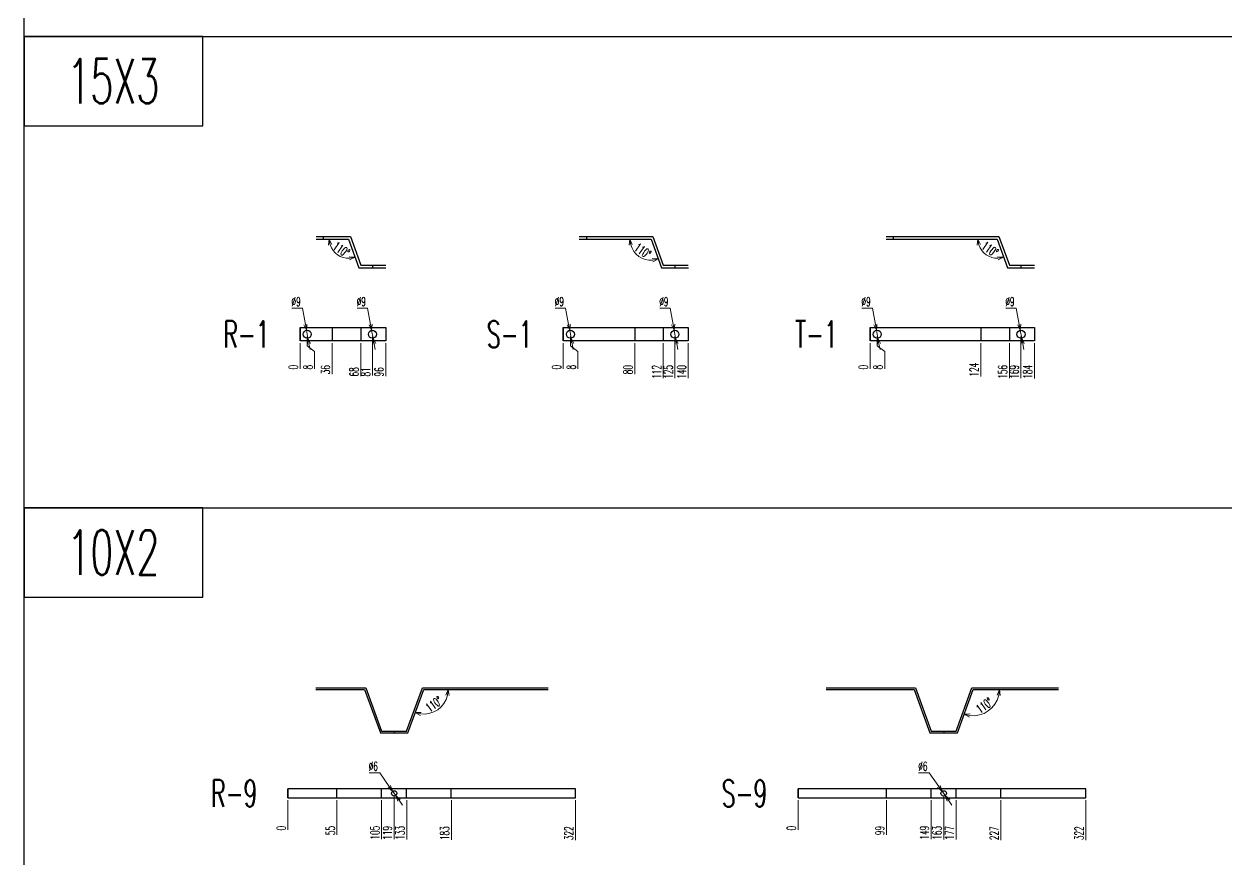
# Model space of a CAD drawing. Header units: millimetres. Extents: x 28713 to 59118, y -54378 to -19615.
# Drawn here: x 37464 to 38809, y -32775 to -31840 of the extents above; entities that cross this region are included whole.
import ezdxf
from ezdxf.enums import TextEntityAlignment as Align

# ---------------------------------------------------------------- set-up
doc = ezdxf.new("R2010")
doc.units = ezdxf.units.MM
doc.header["$LTSCALE"] = 3
doc.layers.add('@.VISIBLE', color=7, linetype='Continuous')
doc.styles.add('Ann_w01', font='romans.shx', dxfattribs={"width": 0.6, "bigfont": 'chineset.shx'})
doc.dimstyles.new('Dim 01_SC05', dxfattribs={"dimscale": 5, "dimtxt": 2, "dimasz": 1.3, "dimexe": 0.5, "dimexo": 0.5, "dimgap": 0.5, "dimtad": 1, "dimtoh": 1, "dimdec": 1, "dimzin": 12, "dimdsep": 46, "dimtxsty": 'Ann_w01', "dimblk": 'OPEN30', "dimcen": 1.5, "dimclrd": 6, "dimclre": 6, "dimclrt": 3, "dimadec": 1, "dimazin": 3, "dimtm": 1e-09, "dimtfac": 1, "dimtdec": 1, "dimtmove": 0, "dimatfit": 3, "dimldrblk": 'OPEN30', "dimfxl": 1, "dimtolj": 1, "dimlwd": 20, "dimlwe": 20, "dimarcsym": 0})

# ---------------------------------------------------------------- blocks, each defined once
blk = doc.blocks.new('*D844')
at = {"color": 6, "lineweight": 20, "transparency": 16777216}
blk.add_line((37772.5, -32197.3), (37772.5, -32226.2), dxfattribs=at)
at = {"layer": 'Defpoints', "color": 0, "transparency": 16777216}
for p in [(37772.5, -32187.3), (37772.5, -32194.8), (37772.5, -32219.7)]:
    blk.add_point(p, dxfattribs=at)
at = {"color": 3, "transparency": 16777216, "insert": (37765, -32224.2), "char_height": 10, "attachment_point": 5, "rotation": 90, "style": 'Ann_w01'}
blk.add_mtext('\\A1;0', dxfattribs=at)
blk = doc.blocks.new('_Open30')
at = {"color": 0, "linetype": 'ByBlock', "lineweight": -2}
for p, q in [((-1, 0.27), (0, 0)), ((0, 0), (-1, -0.27)), ((0, 0), (-1, 0))]:
    blk.add_line(p, q, dxfattribs=at)
blk = doc.blocks.new('*D845')
at = {"color": 6, "lineweight": 20, "transparency": 16777216}
for p, q in [((37780.5, -32189.8), (37780.5, -32200.3)), ((37780.5, -32200.3), (37788.9, -32206.7)), ((37788.9, -32206.7), (37788.9, -32226.2))]:
    blk.add_line(p, q, dxfattribs=at)
at = {"layer": 'Defpoints', "color": 0, "transparency": 16777216}
for p in [(37772.5, -32187.3), (37780.5, -32187.3), (37788.9, -32219.7)]:
    blk.add_point(p, dxfattribs=at)
at = {"color": 3, "transparency": 16777216, "insert": (37781.4, -32224.2), "char_height": 10, "attachment_point": 5, "rotation": 90, "style": 'Ann_w01'}
blk.add_mtext('\\A1;8', dxfattribs=at)
blk = doc.blocks.new('*D846')
at = {"color": 6, "lineweight": 20, "transparency": 16777216}
blk.add_line((37808.5, -32197.3), (37808.5, -32231.9), dxfattribs=at)
at = {"layer": 'Defpoints', "color": 0, "transparency": 16777216}
for p in [(37772.5, -32187.3), (37808.5, -32194.8), (37808.5, -32219.7)]:
    blk.add_point(p, dxfattribs=at)
at = {"color": 3, "transparency": 16777216, "insert": (37801, -32227), "char_height": 10, "attachment_point": 5, "rotation": 90, "style": 'Ann_w01'}
blk.add_mtext('\\A1;36', dxfattribs=at)
blk = doc.blocks.new('*D847')
at = {"color": 6, "lineweight": 20, "transparency": 16777216}
blk.add_line((37840.5, -32197.3), (37840.5, -32234.2), dxfattribs=at)
at = {"layer": 'Defpoints', "color": 0, "transparency": 16777216}
for p in [(37772.5, -32187.3), (37840.5, -32194.8), (37840.5, -32222.2)]:
    blk.add_point(p, dxfattribs=at)
at = {"color": 3, "transparency": 16777216, "insert": (37833, -32229.5), "char_height": 10, "attachment_point": 5, "rotation": 90, "style": 'Ann_w01'}
blk.add_mtext('\\A1;68', dxfattribs=at)
blk = doc.blocks.new('*D848')
at = {"color": 6, "lineweight": 20, "transparency": 16777216}
blk.add_line((37853.5, -32189.8), (37853.5, -32233.5), dxfattribs=at)
at = {"layer": 'Defpoints', "color": 0, "transparency": 16777216}
for p in [(37772.5, -32187.3), (37853.5, -32187.3), (37853.5, -32223)]:
    blk.add_point(p, dxfattribs=at)
at = {"color": 3, "transparency": 16777216, "insert": (37846, -32229.5), "char_height": 10, "attachment_point": 5, "rotation": 90, "style": 'Ann_w01'}
blk.add_mtext('\\A1;81', dxfattribs=at)
blk = doc.blocks.new('*D849')
at = {"color": 6, "lineweight": 20, "transparency": 16777216}
blk.add_line((37868.5, -32197.3), (37868.5, -32234.3), dxfattribs=at)
at = {"layer": 'Defpoints', "color": 0, "transparency": 16777216}
for p in [(37772.5, -32187.3), (37868.5, -32194.8), (37868.5, -32222.1)]:
    blk.add_point(p, dxfattribs=at)
at = {"color": 3, "transparency": 16777216, "insert": (37861, -32229.5), "char_height": 10, "attachment_point": 5, "rotation": 90, "style": 'Ann_w01'}
blk.add_mtext('\\A1;96', dxfattribs=at)
blk = doc.blocks.new('*D850')
at = {"color": 6, "lineweight": 20, "transparency": 16777216}
for p, q in [((37836.5, -32158.3), (37848.2, -32158.3)), ((37848.2, -32158.3), (37851.5, -32176.5)), ((37854.4, -32191.8), (37852.7, -32182.9)), ((37855.5, -32198.2), (37856.7, -32204.5))]:
    blk.add_line(p, q, dxfattribs=at)
at = {"layer": 'Defpoints', "color": 0, "transparency": 16777216}
for p in [(37852.7, -32182.9), (37854.4, -32191.8)]:
    blk.add_point(p, dxfattribs=at)
at = {"color": 6, "lineweight": 20, "transparency": 16777216, "xscale": 6.5, "yscale": 6.5, "zscale": 6.5}
for p, rotation in [((37852.7, -32182.9), 280.4645155493949), ((37854.4, -32191.8), 100.4645155493949)]:
    blk.add_blockref('_Open30', p, dxfattribs=dict(at, rotation=rotation))
at = {"color": 3, "transparency": 16777216, "insert": (37841.1, -32150.8), "char_height": 10, "attachment_point": 5, "style": 'Ann_w01'}
blk.add_mtext('\\A1;∅9', dxfattribs=at)
blk = doc.blocks.new('*D851')
at = {"color": 6, "lineweight": 20, "transparency": 16777216}
for p, q in [((37763.5, -32158.3), (37775.2, -32158.3)), ((37775.2, -32158.3), (37778.5, -32176.5)), ((37781.4, -32191.8), (37779.7, -32182.9)), ((37782.5, -32198.2), (37783.7, -32204.5))]:
    blk.add_line(p, q, dxfattribs=at)
at = {"layer": 'Defpoints', "color": 0, "transparency": 16777216}
for p in [(37779.7, -32182.9), (37781.4, -32191.8)]:
    blk.add_point(p, dxfattribs=at)
at = {"color": 6, "lineweight": 20, "transparency": 16777216, "xscale": 6.5, "yscale": 6.5, "zscale": 6.5}
for p, rotation in [((37779.7, -32182.9), 280.4645155494622), ((37781.4, -32191.8), 100.4645155494622)]:
    blk.add_blockref('_Open30', p, dxfattribs=dict(at, rotation=rotation))
at = {"color": 3, "transparency": 16777216, "insert": (37768.1, -32150.8), "char_height": 10, "attachment_point": 5, "style": 'Ann_w01'}
blk.add_mtext('\\A1;∅9', dxfattribs=at)
blk = doc.blocks.new('*D867')
at = {"layer": '@.VISIBLE', "color": 6, "lineweight": 20, "transparency": 16777216}
blk.add_line((38067.2, -32197.3), (38067.2, -32226.2), dxfattribs=at)
at = {"layer": 'Defpoints', "color": 0, "transparency": 16777216}
for p in [(38067.2, -32187.3), (38067.2, -32194.8), (38067.2, -32219.7)]:
    blk.add_point(p, dxfattribs=at)
at = {"layer": '@.VISIBLE', "color": 3, "transparency": 16777216, "insert": (38059.7, -32224.2), "char_height": 10, "attachment_point": 5, "rotation": 90, "style": 'Ann_w01'}
blk.add_mtext('\\A1;0', dxfattribs=at)
blk = doc.blocks.new('*D858')
at = {"layer": '@.VISIBLE', "color": 6, "lineweight": 20, "transparency": 16777216}
for p, q in [((38075.2, -32189.8), (38075.2, -32200.3)), ((38075.2, -32200.3), (38083.6, -32206.7)), ((38083.6, -32206.7), (38083.6, -32226.2))]:
    blk.add_line(p, q, dxfattribs=at)
at = {"layer": 'Defpoints', "color": 0, "transparency": 16777216}
for p in [(38067.2, -32187.3), (38075.2, -32187.3), (38083.6, -32219.7)]:
    blk.add_point(p, dxfattribs=at)
at = {"layer": '@.VISIBLE', "color": 3, "transparency": 16777216, "insert": (38076.1, -32224.2), "char_height": 10, "attachment_point": 5, "rotation": 90, "style": 'Ann_w01'}
blk.add_mtext('\\A1;8', dxfattribs=at)
blk = doc.blocks.new('*D868')
at = {"layer": '@.VISIBLE', "color": 6, "lineweight": 20, "transparency": 16777216}
blk.add_line((38147.2, -32197.3), (38147.2, -32231.9), dxfattribs=at)
at = {"layer": 'Defpoints', "color": 0, "transparency": 16777216}
for p in [(38067.2, -32187.3), (38147.2, -32194.8), (38147.2, -32219.7)]:
    blk.add_point(p, dxfattribs=at)
at = {"layer": '@.VISIBLE', "color": 3, "transparency": 16777216, "insert": (38139.7, -32227), "char_height": 10, "attachment_point": 5, "rotation": 90, "style": 'Ann_w01'}
blk.add_mtext('\\A1;80', dxfattribs=at)
blk = doc.blocks.new('*D869')
at = {"layer": '@.VISIBLE', "color": 6, "lineweight": 20, "transparency": 16777216}
blk.add_line((38179.2, -32197.3), (38179.2, -32236.7), dxfattribs=at)
at = {"layer": 'Defpoints', "color": 0, "transparency": 16777216}
for p in [(38067.2, -32187.3), (38179.2, -32194.8), (38179.2, -32219.7)]:
    blk.add_point(p, dxfattribs=at)
at = {"layer": '@.VISIBLE', "color": 3, "transparency": 16777216, "insert": (38171.7, -32229.5), "char_height": 10, "attachment_point": 5, "rotation": 90, "style": 'Ann_w01'}
blk.add_mtext('\\A1;112', dxfattribs=at)
blk = doc.blocks.new('*D859')
at = {"layer": '@.VISIBLE', "color": 6, "lineweight": 20, "transparency": 16777216}
blk.add_line((38192.2, -32189.8), (38192.2, -32236.7), dxfattribs=at)
at = {"layer": 'Defpoints', "color": 0, "transparency": 16777216}
for p in [(38067.2, -32187.3), (38192.2, -32187.3), (38192.2, -32219.7)]:
    blk.add_point(p, dxfattribs=at)
at = {"layer": '@.VISIBLE', "color": 3, "transparency": 16777216, "insert": (38184.7, -32229.5), "char_height": 10, "attachment_point": 5, "rotation": 90, "style": 'Ann_w01'}
blk.add_mtext('\\A1;125', dxfattribs=at)
blk = doc.blocks.new('*D860')
at = {"layer": '@.VISIBLE', "color": 6, "lineweight": 20, "transparency": 16777216}
blk.add_line((38207.2, -32197.3), (38207.2, -32236.7), dxfattribs=at)
at = {"layer": 'Defpoints', "color": 0, "transparency": 16777216}
for p in [(38067.2, -32187.3), (38207.2, -32194.8), (38207.2, -32219.7)]:
    blk.add_point(p, dxfattribs=at)
at = {"layer": '@.VISIBLE', "color": 3, "transparency": 16777216, "insert": (38199.7, -32229.5), "char_height": 10, "attachment_point": 5, "rotation": 90, "style": 'Ann_w01'}
blk.add_mtext('\\A1;140', dxfattribs=at)
blk = doc.blocks.new('*D861')
at = {"layer": '@.VISIBLE', "color": 6, "lineweight": 20, "transparency": 16777216}
for p, q in [((38175.2, -32158.3), (38186.8, -32158.3)), ((38186.8, -32158.3), (38190.2, -32176.5)), ((38193, -32191.8), (38191.4, -32182.9)), ((38194.2, -32198.2), (38195.4, -32204.5))]:
    blk.add_line(p, q, dxfattribs=at)
at = {"layer": 'Defpoints', "color": 0, "transparency": 16777216}
for p in [(38191.4, -32182.9), (38193, -32191.8)]:
    blk.add_point(p, dxfattribs=at)
at = {"layer": '@.VISIBLE', "color": 6, "lineweight": 20, "transparency": 16777216, "xscale": 6.5, "yscale": 6.5, "zscale": 6.5}
for p, rotation in [((38191.4, -32182.9), 280.4645155494167), ((38193, -32191.8), 100.4645155494167)]:
    blk.add_blockref('_Open30', p, dxfattribs=dict(at, rotation=rotation))
at = {"layer": '@.VISIBLE', "color": 3, "transparency": 16777216, "insert": (38179.8, -32150.8), "char_height": 10, "attachment_point": 5, "style": 'Ann_w01'}
blk.add_mtext('\\A1;∅9', dxfattribs=at)
blk = doc.blocks.new('*D862')
at = {"layer": '@.VISIBLE', "color": 6, "lineweight": 20, "transparency": 16777216}
for p, q in [((38058.2, -32158.3), (38069.8, -32158.3)), ((38069.8, -32158.3), (38073.2, -32176.5)), ((38076, -32191.8), (38074.4, -32182.9)), ((38077.2, -32198.2), (38078.4, -32204.5))]:
    blk.add_line(p, q, dxfattribs=at)
at = {"layer": 'Defpoints', "color": 0, "transparency": 16777216}
for p in [(38074.4, -32182.9), (38076, -32191.8)]:
    blk.add_point(p, dxfattribs=at)
at = {"layer": '@.VISIBLE', "color": 6, "lineweight": 20, "transparency": 16777216, "xscale": 6.5, "yscale": 6.5, "zscale": 6.5}
for p, rotation in [((38074.4, -32182.9), 280.464515549507), ((38076, -32191.8), 100.4645155495071)]:
    blk.add_blockref('_Open30', p, dxfattribs=dict(at, rotation=rotation))
at = {"layer": '@.VISIBLE', "color": 3, "transparency": 16777216, "insert": (38062.8, -32150.8), "char_height": 10, "attachment_point": 5, "style": 'Ann_w01'}
blk.add_mtext('\\A1;∅9', dxfattribs=at)
blk = doc.blocks.new('*D880')
at = {"layer": '@.VISIBLE', "color": 6, "lineweight": 20, "transparency": 16777216}
blk.add_line((38410.6, -32197.3), (38410.6, -32226.2), dxfattribs=at)
at = {"layer": 'Defpoints', "color": 0, "transparency": 16777216}
for p in [(38410.6, -32187.3), (38410.6, -32194.8), (38410.6, -32219.7)]:
    blk.add_point(p, dxfattribs=at)
at = {"layer": '@.VISIBLE', "color": 3, "transparency": 16777216, "insert": (38403.1, -32224.2), "char_height": 10, "attachment_point": 5, "rotation": 90, "style": 'Ann_w01'}
blk.add_mtext('\\A1;0', dxfattribs=at)
blk = doc.blocks.new('*D871')
at = {"layer": '@.VISIBLE', "color": 6, "lineweight": 20, "transparency": 16777216}
for p, q in [((38418.6, -32189.8), (38418.6, -32200.3)), ((38418.6, -32200.3), (38427, -32206.7)), ((38427, -32206.7), (38427, -32226.2))]:
    blk.add_line(p, q, dxfattribs=at)
at = {"layer": 'Defpoints', "color": 0, "transparency": 16777216}
for p in [(38410.6, -32187.3), (38418.6, -32187.3), (38427, -32219.7)]:
    blk.add_point(p, dxfattribs=at)
at = {"layer": '@.VISIBLE', "color": 3, "transparency": 16777216, "insert": (38419.5, -32224.2), "char_height": 10, "attachment_point": 5, "rotation": 90, "style": 'Ann_w01'}
blk.add_mtext('\\A1;8', dxfattribs=at)
blk = doc.blocks.new('*D881')
at = {"layer": '@.VISIBLE', "color": 6, "lineweight": 20, "transparency": 16777216}
blk.add_line((38534.6, -32197.3), (38534.6, -32234.5), dxfattribs=at)
at = {"layer": 'Defpoints', "color": 0, "transparency": 16777216}
for p in [(38410.6, -32187.3), (38534.6, -32194.8), (38534.6, -32217.1)]:
    blk.add_point(p, dxfattribs=at)
at = {"layer": '@.VISIBLE', "color": 3, "transparency": 16777216, "insert": (38527.1, -32227), "char_height": 10, "attachment_point": 5, "rotation": 90, "style": 'Ann_w01'}
blk.add_mtext('\\A1;124', dxfattribs=at)
blk = doc.blocks.new('*D882')
at = {"layer": '@.VISIBLE', "color": 6, "lineweight": 20, "transparency": 16777216}
blk.add_line((38566.6, -32197.3), (38566.6, -32236.7), dxfattribs=at)
at = {"layer": 'Defpoints', "color": 0, "transparency": 16777216}
for p in [(38410.6, -32187.3), (38566.6, -32194.8), (38566.6, -32219.7)]:
    blk.add_point(p, dxfattribs=at)
at = {"layer": '@.VISIBLE', "color": 3, "transparency": 16777216, "insert": (38559.1, -32229.5), "char_height": 10, "attachment_point": 5, "rotation": 90, "style": 'Ann_w01'}
blk.add_mtext('\\A1;156', dxfattribs=at)
blk = doc.blocks.new('*D872')
at = {"layer": '@.VISIBLE', "color": 6, "lineweight": 20, "transparency": 16777216}
blk.add_line((38579.6, -32189.8), (38579.6, -32236.6), dxfattribs=at)
at = {"layer": 'Defpoints', "color": 0, "transparency": 16777216}
for p in [(38410.6, -32187.3), (38579.6, -32187.3), (38579.6, -32219.8)]:
    blk.add_point(p, dxfattribs=at)
at = {"layer": '@.VISIBLE', "color": 3, "transparency": 16777216, "insert": (38572.1, -32229.5), "char_height": 10, "attachment_point": 5, "rotation": 90, "style": 'Ann_w01'}
blk.add_mtext('\\A1;169', dxfattribs=at)
blk = doc.blocks.new('*D873')
at = {"layer": '@.VISIBLE', "color": 6, "lineweight": 20, "transparency": 16777216}
blk.add_line((38594.6, -32197.3), (38594.6, -32236.9), dxfattribs=at)
at = {"layer": 'Defpoints', "color": 0, "transparency": 16777216}
for p in [(38410.6, -32187.3), (38594.6, -32194.8), (38594.6, -32219.5)]:
    blk.add_point(p, dxfattribs=at)
at = {"layer": '@.VISIBLE', "color": 3, "transparency": 16777216, "insert": (38587.1, -32229.5), "char_height": 10, "attachment_point": 5, "rotation": 90, "style": 'Ann_w01'}
blk.add_mtext('\\A1;184', dxfattribs=at)
blk = doc.blocks.new('*D874')
at = {"layer": '@.VISIBLE', "color": 6, "lineweight": 20, "transparency": 16777216}
for p, q in [((38562.6, -32158.3), (38574.3, -32158.3)), ((38574.3, -32158.3), (38577.6, -32176.5)), ((38580.4, -32191.8), (38578.8, -32182.9)), ((38581.6, -32198.2), (38582.8, -32204.5))]:
    blk.add_line(p, q, dxfattribs=at)
at = {"layer": 'Defpoints', "color": 0, "transparency": 16777216}
for p in [(38578.8, -32182.9), (38580.4, -32191.8)]:
    blk.add_point(p, dxfattribs=at)
at = {"layer": '@.VISIBLE', "color": 6, "lineweight": 20, "transparency": 16777216, "xscale": 6.5, "yscale": 6.5, "zscale": 6.5}
for p, rotation in [((38578.8, -32182.9), 280.4645155495651), ((38580.4, -32191.8), 100.4645155495652)]:
    blk.add_blockref('_Open30', p, dxfattribs=dict(at, rotation=rotation))
at = {"layer": '@.VISIBLE', "color": 3, "transparency": 16777216, "insert": (38567.2, -32150.8), "char_height": 10, "attachment_point": 5, "style": 'Ann_w01'}
blk.add_mtext('\\A1;∅9', dxfattribs=at)
blk = doc.blocks.new('*D875')
at = {"layer": '@.VISIBLE', "color": 6, "lineweight": 20, "transparency": 16777216}
for p, q in [((38401.6, -32158.3), (38413.3, -32158.3)), ((38413.3, -32158.3), (38416.6, -32176.5)), ((38419.4, -32191.8), (38417.8, -32182.9)), ((38420.6, -32198.2), (38421.8, -32204.5))]:
    blk.add_line(p, q, dxfattribs=at)
at = {"layer": 'Defpoints', "color": 0, "transparency": 16777216}
for p in [(38417.8, -32182.9), (38419.4, -32191.8)]:
    blk.add_point(p, dxfattribs=at)
at = {"layer": '@.VISIBLE', "color": 6, "lineweight": 20, "transparency": 16777216, "xscale": 6.5, "yscale": 6.5, "zscale": 6.5}
for p, rotation in [((38417.8, -32182.9), 280.4645155495078), ((38419.4, -32191.8), 100.4645155495078)]:
    blk.add_blockref('_Open30', p, dxfattribs=dict(at, rotation=rotation))
at = {"layer": '@.VISIBLE', "color": 3, "transparency": 16777216, "insert": (38406.2, -32150.8), "char_height": 10, "attachment_point": 5, "style": 'Ann_w01'}
blk.add_mtext('\\A1;∅9', dxfattribs=at)
blk = doc.blocks.new('*D898')
at = {"color": 6, "lineweight": 20, "transparency": 16777216}
blk.add_line((37758.9, -32708.9), (37758.9, -32742.4), dxfattribs=at)
at = {"layer": 'Defpoints', "color": 0, "transparency": 16777216}
for p in [(37758.9, -32701.4), (37758.9, -32706.4), (37758.9, -32735.9)]:
    blk.add_point(p, dxfattribs=at)
at = {"color": 3, "transparency": 16777216, "insert": (37751.4, -32740.4), "char_height": 10, "attachment_point": 5, "rotation": 90, "style": 'Ann_w01'}
blk.add_mtext('\\A1;0', dxfattribs=at)
blk = doc.blocks.new('*D899')
at = {"color": 6, "lineweight": 20, "transparency": 16777216}
blk.add_line((37813.9, -32708.9), (37813.9, -32748), dxfattribs=at)
at = {"layer": 'Defpoints', "color": 0, "transparency": 16777216}
for p in [(37758.9, -32701.4), (37813.9, -32706.4), (37813.9, -32735.7)]:
    blk.add_point(p, dxfattribs=at)
at = {"color": 3, "transparency": 16777216, "insert": (37806.4, -32743.1), "char_height": 10, "attachment_point": 5, "rotation": 90, "style": 'Ann_w01'}
blk.add_mtext('\\A1;55', dxfattribs=at)
blk = doc.blocks.new('*D900')
at = {"color": 6, "lineweight": 20, "transparency": 16777216}
blk.add_line((37863.9, -32708.9), (37863.9, -32752.8), dxfattribs=at)
at = {"layer": 'Defpoints', "color": 0, "transparency": 16777216}
for p in [(37758.9, -32701.4), (37863.9, -32706.4), (37863.9, -32735.7)]:
    blk.add_point(p, dxfattribs=at)
at = {"color": 3, "transparency": 16777216, "insert": (37856.4, -32745.5), "char_height": 10, "attachment_point": 5, "rotation": 90, "style": 'Ann_w01'}
blk.add_mtext('\\A1;105', dxfattribs=at)
blk = doc.blocks.new('*D901')
at = {"color": 6, "lineweight": 20, "transparency": 16777216}
blk.add_line((37877.9, -32703.9), (37877.9, -32752.8), dxfattribs=at)
at = {"layer": 'Defpoints', "color": 0, "transparency": 16777216}
for p in [(37758.9, -32701.4), (37877.9, -32701.4), (37877.9, -32736)]:
    blk.add_point(p, dxfattribs=at)
at = {"color": 3, "transparency": 16777216, "insert": (37870.4, -32745.7), "char_height": 10, "attachment_point": 5, "rotation": 90, "style": 'Ann_w01'}
blk.add_mtext('\\A1;119', dxfattribs=at)
blk = doc.blocks.new('*D902')
at = {"color": 6, "lineweight": 20, "transparency": 16777216}
blk.add_line((37891.9, -32708.9), (37891.9, -32753), dxfattribs=at)
at = {"layer": 'Defpoints', "color": 0, "transparency": 16777216}
for p in [(37758.9, -32701.4), (37891.9, -32706.4), (37891.9, -32735.9)]:
    blk.add_point(p, dxfattribs=at)
at = {"color": 3, "transparency": 16777216, "insert": (37884.4, -32745.7), "char_height": 10, "attachment_point": 5, "rotation": 90, "style": 'Ann_w01'}
blk.add_mtext('\\A1;133', dxfattribs=at)
blk = doc.blocks.new('*D903')
at = {"color": 6, "lineweight": 20, "transparency": 16777216}
blk.add_line((37941.9, -32708.9), (37941.9, -32753.4), dxfattribs=at)
at = {"layer": 'Defpoints', "color": 0, "transparency": 16777216}
for p in [(37758.9, -32701.4), (37941.9, -32706.4), (37941.9, -32736.3)]:
    blk.add_point(p, dxfattribs=at)
at = {"color": 3, "transparency": 16777216, "insert": (37934.4, -32746.1), "char_height": 10, "attachment_point": 5, "rotation": 90, "style": 'Ann_w01'}
blk.add_mtext('\\A1;183', dxfattribs=at)
blk = doc.blocks.new('*D904')
at = {"color": 6, "lineweight": 20, "transparency": 16777216}
blk.add_line((38080.9, -32708.9), (38080.9, -32753.8), dxfattribs=at)
at = {"layer": 'Defpoints', "color": 0, "transparency": 16777216}
for p in [(37758.9, -32701.4), (38080.9, -32706.4), (38080.9, -32735.9)]:
    blk.add_point(p, dxfattribs=at)
at = {"color": 3, "transparency": 16777216, "insert": (38073.4, -32746.1), "char_height": 10, "attachment_point": 5, "rotation": 90, "style": 'Ann_w01'}
blk.add_mtext('\\A1;322', dxfattribs=at)
blk = doc.blocks.new('*D905')
at = {"color": 6, "lineweight": 20, "transparency": 16777216}
for p, q in [((37849.8, -32678.6), (37861.7, -32678.6)), ((37861.7, -32678.6), (37872.4, -32693.7)), ((37879.6, -32703.9), (37876.2, -32699)), ((37883.4, -32709.2), (37887.1, -32714.5))]:
    blk.add_line(p, q, dxfattribs=at)
at = {"layer": 'Defpoints', "color": 0, "transparency": 16777216}
for p in [(37876.2, -32699), (37879.6, -32703.9)]:
    blk.add_point(p, dxfattribs=at)
at = {"color": 6, "lineweight": 20, "transparency": 16777216, "xscale": 6.5, "yscale": 6.5, "zscale": 6.5}
for p, rotation in [((37876.2, -32699), 305.2456981756195), ((37879.6, -32703.9), 125.2456981756195)]:
    blk.add_blockref('_Open30', p, dxfattribs=dict(at, rotation=rotation))
at = {"color": 3, "transparency": 16777216, "insert": (37854.5, -32671.1), "char_height": 10, "attachment_point": 5, "style": 'Ann_w01'}
blk.add_mtext('\\A1;∅6', dxfattribs=at)
blk = doc.blocks.new('*D919')
at = {"color": 6, "lineweight": 20, "transparency": 16777216}
blk.add_line((38330.1, -32708.9), (38330.1, -32742.4), dxfattribs=at)
at = {"layer": 'Defpoints', "color": 0, "transparency": 16777216}
for p in [(38330.1, -32701.4), (38330.1, -32706.4), (38330.1, -32735.9)]:
    blk.add_point(p, dxfattribs=at)
at = {"color": 3, "transparency": 16777216, "insert": (38322.6, -32740.4), "char_height": 10, "attachment_point": 5, "rotation": 90, "style": 'Ann_w01'}
blk.add_mtext('\\A1;0', dxfattribs=at)
blk = doc.blocks.new('*D910')
at = {"color": 6, "lineweight": 20, "transparency": 16777216}
blk.add_line((38429.1, -32708.9), (38429.1, -32747.8), dxfattribs=at)
at = {"layer": 'Defpoints', "color": 0, "transparency": 16777216}
for p in [(38330.1, -32701.4), (38429.1, -32706.4), (38429.1, -32735.9)]:
    blk.add_point(p, dxfattribs=at)
at = {"color": 3, "transparency": 16777216, "insert": (38421.6, -32743.1), "char_height": 10, "attachment_point": 5, "rotation": 90, "style": 'Ann_w01'}
blk.add_mtext('\\A1;99', dxfattribs=at)
blk = doc.blocks.new('*D911')
at = {"color": 6, "lineweight": 20, "transparency": 16777216}
blk.add_line((38479.1, -32708.9), (38479.1, -32752.7), dxfattribs=at)
at = {"layer": 'Defpoints', "color": 0, "transparency": 16777216}
for p in [(38330.1, -32701.4), (38479.1, -32706.4), (38479.1, -32735.9)]:
    blk.add_point(p, dxfattribs=at)
at = {"color": 3, "transparency": 16777216, "insert": (38471.6, -32745.5), "char_height": 10, "attachment_point": 5, "rotation": 90, "style": 'Ann_w01'}
blk.add_mtext('\\A1;149', dxfattribs=at)
blk = doc.blocks.new('*D912')
at = {"color": 6, "lineweight": 20, "transparency": 16777216}
blk.add_line((38493.1, -32703.9), (38493.1, -32753), dxfattribs=at)
at = {"layer": 'Defpoints', "color": 0, "transparency": 16777216}
for p in [(38330.1, -32701.4), (38493.1, -32701.4), (38493.1, -32735.9)]:
    blk.add_point(p, dxfattribs=at)
at = {"color": 3, "transparency": 16777216, "insert": (38485.6, -32745.7), "char_height": 10, "attachment_point": 5, "rotation": 90, "style": 'Ann_w01'}
blk.add_mtext('\\A1;163', dxfattribs=at)
blk = doc.blocks.new('*D913')
at = {"color": 6, "lineweight": 20, "transparency": 16777216}
blk.add_line((38507.1, -32708.9), (38507.1, -32753), dxfattribs=at)
at = {"layer": 'Defpoints', "color": 0, "transparency": 16777216}
for p in [(38330.1, -32701.4), (38507.1, -32706.4), (38507.1, -32735.9)]:
    blk.add_point(p, dxfattribs=at)
at = {"color": 3, "transparency": 16777216, "insert": (38499.6, -32745.7), "char_height": 10, "attachment_point": 5, "rotation": 90, "style": 'Ann_w01'}
blk.add_mtext('\\A1;177', dxfattribs=at)
blk = doc.blocks.new('*D914')
at = {"color": 6, "lineweight": 20, "transparency": 16777216}
blk.add_line((38557.1, -32708.9), (38557.1, -32753.8), dxfattribs=at)
at = {"layer": 'Defpoints', "color": 0, "transparency": 16777216}
for p in [(38330.1, -32701.4), (38557.1, -32706.4), (38557.1, -32735.9)]:
    blk.add_point(p, dxfattribs=at)
at = {"color": 3, "transparency": 16777216, "insert": (38549.6, -32746.1), "char_height": 10, "attachment_point": 5, "rotation": 90, "style": 'Ann_w01'}
blk.add_mtext('\\A1;227', dxfattribs=at)
blk = doc.blocks.new('*D915')
at = {"color": 6, "lineweight": 20, "transparency": 16777216}
blk.add_line((38652.1, -32708.9), (38652.1, -32753.8), dxfattribs=at)
at = {"layer": 'Defpoints', "color": 0, "transparency": 16777216}
for p in [(38330.1, -32701.4), (38652.1, -32706.4), (38652.1, -32735.9)]:
    blk.add_point(p, dxfattribs=at)
at = {"color": 3, "transparency": 16777216, "insert": (38644.6, -32746.1), "char_height": 10, "attachment_point": 5, "rotation": 90, "style": 'Ann_w01'}
blk.add_mtext('\\A1;322', dxfattribs=at)
blk = doc.blocks.new('*D916')
at = {"layer": '@.VISIBLE', "color": 6, "lineweight": 20, "transparency": 16777216}
for p, q in [((38465, -32678.6), (38476.9, -32678.6)), ((38476.9, -32678.6), (38487.6, -32693.7)), ((38494.8, -32703.9), (38491.3, -32699)), ((38498.5, -32709.2), (38502.3, -32714.5))]:
    blk.add_line(p, q, dxfattribs=at)
at = {"layer": 'Defpoints', "color": 0, "transparency": 16777216}
for p in [(38491.3, -32699), (38494.8, -32703.9)]:
    blk.add_point(p, dxfattribs=at)
at = {"layer": '@.VISIBLE', "color": 6, "lineweight": 20, "transparency": 16777216, "xscale": 6.5, "yscale": 6.5, "zscale": 6.5}
for p, rotation in [((38491.3, -32699), 305.2456981756195), ((38494.8, -32703.9), 125.2456981756195)]:
    blk.add_blockref('_Open30', p, dxfattribs=dict(at, rotation=rotation))
at = {"layer": '@.VISIBLE', "color": 3, "transparency": 16777216, "insert": (38469.7, -32671.1), "char_height": 10, "attachment_point": 5, "style": 'Ann_w01'}
blk.add_mtext('\\A1;∅6', dxfattribs=at)
blk = doc.blocks.new('*D1379')
at = {"color": 6, "lineweight": 20, "transparency": 16777216}
blk.add_arc((37826.8, -32080.8), 21.5, 197.4086, 272.5914, dxfattribs=at)
at = {"layer": 'Defpoints', "color": 0, "transparency": 16777216}
for p in [(37790.5, -32080.8), (37826.8, -32080.8), (37826.8, -32080.8), (37809.6, -32093.6), (37838.4, -32112.8)]:
    blk.add_point(p, dxfattribs=at)
at = {"color": 6, "lineweight": 20, "transparency": 16777216, "xscale": 6.5, "yscale": 6.5, "zscale": 6.5}
for p, rotation in [((37805.3, -32080.8), 98.70429567467964), ((37834.1, -32101), 11.29570432531021)]:
    blk.add_blockref('_Open30', p, dxfattribs=dict(at, rotation=rotation))
at = {"color": 3, "transparency": 16777216, "insert": (37818.8, -32092.3), "char_height": 10, "attachment_point": 5, "rotation": 325, "style": 'Ann_w01'}
blk.add_mtext('\\A1;110°', dxfattribs=at)
blk = doc.blocks.new('*D1380')
at = {"color": 6, "lineweight": 20, "transparency": 16777216}
blk.add_arc((38165.4, -32080.8), 23.6, 195.804, 274.196, dxfattribs=at)
at = {"layer": 'Defpoints', "color": 0, "transparency": 16777216}
for p in [(38085.2, -32080.8), (38165.4, -32080.8), (38165.4, -32080.8), (38146.5, -32094.9), (38177.1, -32112.8)]:
    blk.add_point(p, dxfattribs=at)
at = {"color": 6, "lineweight": 20, "transparency": 16777216, "xscale": 6.5, "yscale": 6.5, "zscale": 6.5}
for p, rotation in [((38141.8, -32080.8), 97.90198234987466), ((38173.5, -32103), 12.09801765011333)]:
    blk.add_blockref('_Open30', p, dxfattribs=dict(at, rotation=rotation))
at = {"color": 3, "transparency": 16777216, "insert": (38156.2, -32094), "char_height": 10, "attachment_point": 5, "rotation": 325, "style": 'Ann_w01'}
blk.add_mtext('\\A1;110°', dxfattribs=at)
blk = doc.blocks.new('*D1381')
at = {"color": 6, "lineweight": 20, "transparency": 16777216}
blk.add_arc((38552.9, -32080.8), 21.4, 197.4361, 272.5639, dxfattribs=at)
at = {"layer": 'Defpoints', "color": 0, "transparency": 16777216}
for p in [(38428.6, -32080.8), (38552.9, -32080.8), (38552.9, -32080.8), (38535.7, -32093.6), (38564.5, -32112.8)]:
    blk.add_point(p, dxfattribs=at)
at = {"color": 6, "lineweight": 20, "transparency": 16777216, "xscale": 6.5, "yscale": 6.5, "zscale": 6.5}
for p, rotation in [((38531.4, -32080.8), 98.71806868476712), ((38560.2, -32101), 11.2819313152237)]:
    blk.add_blockref('_Open30', p, dxfattribs=dict(at, rotation=rotation))
at = {"color": 3, "transparency": 16777216, "insert": (38544.9, -32092.2), "char_height": 10, "attachment_point": 5, "rotation": 325, "style": 'Ann_w01'}
blk.add_mtext('\\A1;110°', dxfattribs=at)
blk = doc.blocks.new('*D1382')
at = {"color": 6, "lineweight": 20, "transparency": 16777216}
blk.add_arc((37910.9, -32585.2), 27.5, 263.5947, 346.4053, dxfattribs=at)
at = {"layer": 'Defpoints', "color": 0, "transparency": 16777216}
for p in [(37910.9, -32585.2), (37910.9, -32585.2), (38050.3, -32585.2), (37918.8, -32611.5), (37893.3, -32633.7)]:
    blk.add_point(p, dxfattribs=at)
at = {"color": 6, "lineweight": 20, "transparency": 16777216, "xscale": 6.5, "yscale": 6.5, "zscale": 6.5}
for p, rotation in [((37938.4, -32585.2), 83.20266603672601), ((37901.5, -32611), 166.7973339632906)]:
    blk.add_blockref('_Open30', p, dxfattribs=dict(at, rotation=rotation))
at = {"color": 3, "transparency": 16777216, "insert": (37922.4, -32601.5), "char_height": 10, "attachment_point": 5, "rotation": 35, "style": 'Ann_w01'}
blk.add_mtext('\\A1;110°', dxfattribs=at)
blk = doc.blocks.new('*D1383')
at = {"color": 6, "lineweight": 20, "transparency": 16777216}
blk.add_arc((38526.1, -32585.2), 29.3, 262.7448, 347.2552, dxfattribs=at)
at = {"layer": 'Defpoints', "color": 0, "transparency": 16777216}
for p in [(38526.1, -32585.2), (38526.1, -32585.2), (38621.5, -32585.2), (38534.5, -32613.2), (38508.5, -32633.7)]:
    blk.add_point(p, dxfattribs=at)
at = {"color": 6, "lineweight": 20, "transparency": 16777216, "xscale": 6.5, "yscale": 6.5, "zscale": 6.5}
for p, rotation in [((38555.4, -32585.2), 83.62758266175825), ((38516.1, -32612.7), 166.3724173382476)]:
    blk.add_blockref('_Open30', p, dxfattribs=dict(at, rotation=rotation))
at = {"color": 3, "transparency": 16777216, "insert": (38538.6, -32603), "char_height": 10, "attachment_point": 5, "rotation": 35, "style": 'Ann_w01'}
blk.add_mtext('\\A1;110°', dxfattribs=at)

msp = doc.modelspace()

# ---------------------------------------------------------------- linework, layer by layer
for p, q in [((37463.55, -31853.88), (39906.31, -31853.88)), ((38093.18, -32077.82), (38093.18, -32080.82)), ((38192.18, -32109.82), (38192.18, -32112.82)), ((37463.55, -32381.61), (39906.31, -32381.61))]:
    msp.add_line(p, q)
at = {"color": 1}
for p, q in [((37798.54, -32077.82), (37798.54, -32080.82)), ((37853.54, -32109.82), (37853.54, -32112.82)), ((37772.54, -32179.84), (37772.54, -32194.84)), ((37877.88, -32631.67), (37877.88, -32633.67)), ((37758.88, -32706.43), (37758.88, -32696.43))]:
    msp.add_line(p, q, dxfattribs=at)
for points in [[(37463.55, -30227.61), (39906.31, -30227.61), (39906.31, -33641.41), (37463.55, -33641.41)], [(37463.55, -31953.88), (37663.55, -31953.88), (37663.55, -31853.88), (37463.55, -31853.88)], [(37463.55, -32481.61), (37663.55, -32481.61), (37663.55, -32381.61), (37463.55, -32381.61)]]:
    msp.add_lwpolyline(points, close=True)
for points in [[(37790.54, -32077.82), (37828.89, -32077.82), (37840.54, -32109.82), (37868.54, -32109.82)], [(37790.54, -32080.82), (37826.79, -32080.82), (37838.44, -32112.82), (37868.64, -32112.82)], [(37790.32, -32583.17), (37846.23, -32583.17), (37863.88, -32631.67), (37891.88, -32631.67), (37909.54, -32583.17), (38050.32, -32583.17)], [(37790.32, -32585.17), (37844.83, -32585.17), (37862.48, -32633.67), (37893.29, -32633.67), (37910.94, -32585.17), (38050.32, -32585.17)]]:
    msp.add_lwpolyline(points, dxfattribs=at)
for points in [[(37772.54, -32179.84), (37808.54, -32179.84), (37808.54, -32194.84), (37772.54, -32194.84)], [(37772.54, -32179.84), (37840.54, -32179.84), (37840.54, -32194.84), (37772.54, -32194.84)], [(37772.54, -32179.84), (37868.54, -32179.84), (37868.54, -32194.84), (37772.54, -32194.84)], [(37758.88, -32706.43), (37813.88, -32706.43), (37813.88, -32696.43), (37758.88, -32696.43)], [(37758.88, -32706.43), (37863.88, -32706.43), (37863.88, -32696.43), (37758.88, -32696.43)], [(37758.88, -32706.43), (37891.88, -32706.43), (37891.88, -32696.43), (37758.88, -32696.43)], [(37758.88, -32706.43), (37941.88, -32706.43), (37941.88, -32696.43), (37758.88, -32696.43)], [(37758.88, -32706.43), (38080.88, -32706.43), (38080.88, -32696.43), (37758.88, -32696.43)]]:
    msp.add_lwpolyline(points, close=True, dxfattribs=at)
for centre, radius in [((37780.54, -32187.34), 4.5), ((37853.54, -32187.34), 4.5), ((37877.88, -32701.43), 3)]:
    msp.add_circle(centre, radius, dxfattribs=at)
at = {"layer": '@.VISIBLE', "color": 4}
for p, q in [((38436.62, -32077.82), (38436.62, -32080.82)), ((38579.62, -32109.82), (38579.62, -32112.82)), ((38410.62, -32179.84), (38410.62, -32194.84))]:
    msp.add_line(p, q, dxfattribs=at)
at = {"layer": '@.VISIBLE', "color": 2}
for p, q in [((38067.18, -32179.84), (38067.18, -32194.84)), ((38493.05, -32631.67), (38493.05, -32633.67)), ((38330.05, -32706.43), (38330.05, -32696.43))]:
    msp.add_line(p, q, dxfattribs=at)
for points in [[(38085.18, -32077.82), (38167.53, -32077.82), (38179.18, -32109.82), (38207.18, -32109.82)], [(38085.18, -32080.82), (38165.43, -32080.82), (38177.08, -32112.82), (38207.28, -32112.82)], [(38361.49, -32583.17), (38461.4, -32583.17), (38479.05, -32631.67), (38507.05, -32631.67), (38524.71, -32583.17), (38621.49, -32583.17)], [(38361.49, -32585.17), (38460, -32585.17), (38477.65, -32633.67), (38508.45, -32633.67), (38526.11, -32585.17), (38621.49, -32585.17)]]:
    msp.add_lwpolyline(points, dxfattribs=at)
at = {"layer": '@.VISIBLE', "color": 4}
for points in [[(38428.62, -32077.82), (38554.98, -32077.82), (38566.62, -32109.82), (38594.62, -32109.82)], [(38428.62, -32080.82), (38552.88, -32080.82), (38564.52, -32112.82), (38594.73, -32112.82)]]:
    msp.add_lwpolyline(points, dxfattribs=at)
at = {"layer": '@.VISIBLE', "color": 2}
for points in [[(38067.18, -32179.84), (38147.18, -32179.84), (38147.18, -32194.84), (38067.18, -32194.84)], [(38067.18, -32179.84), (38179.18, -32179.84), (38179.18, -32194.84), (38067.18, -32194.84)], [(38067.18, -32179.84), (38207.18, -32179.84), (38207.18, -32194.84), (38067.18, -32194.84)], [(38330.05, -32706.43), (38429.05, -32706.43), (38429.05, -32696.43), (38330.05, -32696.43)], [(38330.05, -32706.43), (38479.05, -32706.43), (38479.05, -32696.43), (38330.05, -32696.43)], [(38330.05, -32706.43), (38507.05, -32706.43), (38507.05, -32696.43), (38330.05, -32696.43)], [(38330.05, -32706.43), (38557.05, -32706.43), (38557.05, -32696.43), (38330.05, -32696.43)], [(38330.05, -32706.43), (38652.05, -32706.43), (38652.05, -32696.43), (38330.05, -32696.43)]]:
    msp.add_lwpolyline(points, close=True, dxfattribs=at)
at = {"layer": '@.VISIBLE', "color": 4}
for points in [[(38410.62, -32179.84), (38534.62, -32179.84), (38534.62, -32194.84), (38410.62, -32194.84)], [(38410.62, -32179.84), (38566.62, -32179.84), (38566.62, -32194.84), (38410.62, -32194.84)], [(38410.62, -32179.84), (38594.62, -32179.84), (38594.62, -32194.84), (38410.62, -32194.84)]]:
    msp.add_lwpolyline(points, close=True, dxfattribs=at)
at = {"layer": '@.VISIBLE', "color": 2}
for centre, radius in [((38075.18, -32187.34), 4.5), ((38192.18, -32187.34), 4.5), ((38493.05, -32701.43), 3)]:
    msp.add_circle(centre, radius, dxfattribs=at)
at = {"layer": '@.VISIBLE', "color": 4}
for centre in [(38418.62, -32187.34), (38579.62, -32187.34)]:
    msp.add_circle(centre, 4.5, dxfattribs=at)

# ---------------------------------------------------------------- texts
at = {"color": 1, "style": 'Ann_w01', "width": 0.6}
for s, p in [('15X3', (37563.55, -31903.88)), ('10X2', (37563.55, -32431.61))]:
    msp.add_text(s, height=50, dxfattribs=at).set_placement(p, align=Align.MIDDLE_CENTER)
at = {"style": 'Ann_w01', "width": 0.6}
for s, p in [('R-1', (37712.54, -32187.34)), ('S-1', (38007.18, -32187.34)), ('T-1', (38350.62, -32187.34)), ('R-9', (37698.88, -32701.43)), ('S-9', (38270.05, -32701.43))]:
    msp.add_text(s, height=30, dxfattribs=at).set_placement(p, align=Align.MIDDLE_CENTER)

# ---------------------------------------------------------------- dimensions: what is measured, and where the dimension line sits
for base, line1, line2, picture, middle in [((37809.56, -32093.64), ((37826.79, -32080.82), (37838.44, -32112.82)), ((37790.54, -32080.82), (37826.79, -32080.82)), '*D1379', (37818.77, -32092.27)), ((38146.47, -32094.94), ((38165.43, -32080.82), (38177.08, -32112.82)), ((38085.18, -32080.82), (38165.43, -32080.82)), '*D1380', (38156.17, -32094.04)), ((38535.68, -32093.62), ((38552.88, -32080.82), (38564.52, -32112.82)), ((38428.62, -32080.82), (38552.88, -32080.82)), '*D1381', (38544.88, -32092.24)), ((37918.81, -32611.47), ((37910.94, -32585.17), (38050.32, -32585.17)), ((37893.29, -32633.67), (37910.94, -32585.17)), '*D1382', (37922.39, -32601.52)), ((38534.5, -32613.22), ((38526.11, -32585.17), (38621.49, -32585.17)), ((38508.45, -32633.67), (38526.11, -32585.17)), '*D1383', (38538.6, -32603.01))]:
    dim = msp.add_angular_dim_2l(base=base, line1=line1, line2=line2, dimstyle='Dim 01_SC05')
    dim.commit()
    dim.dimension.update_dxf_attribs({"geometry": picture, "text_midpoint": middle})
at = {"color": 1}
for p1, p2, picture, middle in [((37781.35, -32191.76), (37779.72, -32182.91), '*D851', (37768.11, -32158.33)), ((37854.35, -32191.76), (37852.72, -32182.91), '*D850', (37841.11, -32158.33)), ((37879.62, -32703.88), (37876.15, -32698.98), '*D905', (37854.51, -32678.56))]:
    dim = msp.add_diameter_dim_2p(p1=p1, p2=p2, dimstyle='Dim 01_SC05', dxfattribs=at)
    dim.commit()
    dim.dimension.update_dxf_attribs({"geometry": picture, "text_midpoint": middle, "dimtype": 163})
for feature_location, offset, origin, picture, middle in [((37772.53585945, -32194.83710967), (0, -24.84110525), (37772.53585945, -32187.33710967), '*D844', (37765.03585945, -32224.17821492)), ((37780.54, -32187.34), (8.39, -32.34), (37772.54, -32187.34), '*D845', (37781.42, -32224.18)), ((37808.54, -32194.84), (0, -24.84), (37772.54, -32187.34), '*D846', (37801.04, -32227.04)), ((37840.54, -32194.84), (0, -27.41), (37772.54, -32187.34), '*D847', (37833.04, -32229.46)), ((37853.54, -32187.34), (0, -35.63), (37772.54, -32187.34), '*D848', (37846.04, -32229.46)), ((37868.54, -32194.84), (0, -27.27), (37772.54, -32187.34), '*D849', (37861.04, -32229.46)), ((37758.88485363, -32706.42899448), (0, -29.45989087), (37758.88485363, -32701.42899448), '*D898', (37751.38485363, -32740.38888534)), ((37813.88, -32706.43), (0, -29.32), (37758.88, -32701.43), '*D899', (37806.38, -32743.1)), ((37863.88, -32706.43), (0, -29.32), (37758.88, -32701.43), '*D900', (37856.38, -32745.53)), ((37877.88, -32701.43), (0, -34.6), (37758.88, -32701.43), '*D901', (37870.38, -32745.67)), ((37891.88, -32706.43), (0, -29.46), (37758.88, -32701.43), '*D902', (37884.38, -32745.67)), ((37941.88, -32706.43), (0, -29.89), (37758.88, -32701.43), '*D903', (37934.38, -32746.1)), ((38080.88, -32706.43), (0, -29.46), (37758.88, -32701.43), '*D904', (38073.38, -32746.1))]:
    dim = msp.add_ordinate_dim(feature_location=feature_location, offset=offset, dtype=1, origin=origin, dimstyle='Dim 01_SC05', dxfattribs=at)
    dim.commit()
    dim.dimension.update_dxf_attribs({"geometry": picture, "text_midpoint": middle})
for feature_location, offset, origin, picture, middle in [((38330.05390189, -32706.42899448), (0, -29.45989087), (38330.05390189, -32701.42899448), '*D919', (38322.55390189, -32740.38888534)), ((38429.05, -32706.43), (0, -29.46), (38330.05, -32701.43), '*D910', (38421.55, -32743.1)), ((38479.05, -32706.43), (0, -29.46), (38330.05, -32701.43), '*D911', (38471.55, -32745.53)), ((38493.05, -32701.43), (0, -34.46), (38330.05, -32701.43), '*D912', (38485.55, -32745.67)), ((38507.05, -32706.43), (0, -29.46), (38330.05, -32701.43), '*D913', (38499.55, -32745.67)), ((38557.05, -32706.43), (0, -29.46), (38330.05, -32701.43), '*D914', (38549.55, -32746.1)), ((38652.05, -32706.43), (0, -29.46), (38330.05, -32701.43), '*D915', (38644.55, -32746.1))]:
    dim = msp.add_ordinate_dim(feature_location=feature_location, offset=offset, dtype=1, origin=origin, dimstyle='Dim 01_SC05')
    dim.commit()
    dim.dimension.update_dxf_attribs({"geometry": picture, "text_midpoint": middle})
at = {"layer": '@.VISIBLE', "color": 2}
for p1, p2, picture, middle in [((38076, -32191.76), (38074.36, -32182.91), '*D862', (38062.75, -32158.33)), ((38193, -32191.76), (38191.36, -32182.91), '*D861', (38179.75, -32158.33)), ((38494.79, -32703.88), (38491.32, -32698.98), '*D916', (38469.68, -32678.56))]:
    dim = msp.add_diameter_dim_2p(p1=p1, p2=p2, dimstyle='Dim 01_SC05', dxfattribs=at)
    dim.commit()
    dim.dimension.update_dxf_attribs({"geometry": picture, "text_midpoint": middle, "dimtype": 163})
at = {"layer": '@.VISIBLE', "color": 4}
for p1, p2, picture, middle in [((38419.44, -32191.76), (38417.81, -32182.91), '*D875', (38406.2, -32158.33)), ((38580.44, -32191.76), (38578.81, -32182.91), '*D874', (38567.2, -32158.33))]:
    dim = msp.add_diameter_dim_2p(p1=p1, p2=p2, dimstyle='Dim 01_SC05', dxfattribs=at)
    dim.commit()
    dim.dimension.update_dxf_attribs({"geometry": picture, "text_midpoint": middle, "dimtype": 163})
at = {"layer": '@.VISIBLE', "color": 2}
for feature_location, offset, origin, picture, middle in [((38067.17990084, -32194.83710967), (0, -24.84110525), (38067.17990084, -32187.33710967), '*D867', (38059.67990084, -32224.17821492)), ((38075.18, -32187.34), (8.39, -32.34), (38067.18, -32187.34), '*D858', (38076.07, -32224.18)), ((38147.18, -32194.84), (0, -24.84), (38067.18, -32187.34), '*D868', (38139.68, -32227.04)), ((38179.18, -32194.84), (0, -24.84), (38067.18, -32187.34), '*D869', (38171.68, -32229.46)), ((38192.18, -32187.34), (0, -32.34), (38067.18, -32187.34), '*D859', (38184.68, -32229.46)), ((38207.18, -32194.84), (0, -24.84), (38067.18, -32187.34), '*D860', (38199.68, -32229.46))]:
    dim = msp.add_ordinate_dim(feature_location=feature_location, offset=offset, dtype=1, origin=origin, dimstyle='Dim 01_SC05', dxfattribs=at)
    dim.commit()
    dim.dimension.update_dxf_attribs({"geometry": picture, "text_midpoint": middle})
at = {"layer": '@.VISIBLE', "color": 4}
for feature_location, offset, origin, picture, middle in [((38410.6245194, -32194.83710967), (0, -24.84110525), (38410.6245194, -32187.33710967), '*D880', (38403.1245194, -32224.17821492)), ((38418.62, -32187.34), (8.39, -32.34), (38410.62, -32187.34), '*D871', (38419.51, -32224.18)), ((38534.62, -32194.84), (0, -22.27), (38410.62, -32187.34), '*D881', (38527.12, -32227.04)), ((38566.62, -32194.84), (0, -24.84), (38410.62, -32187.34), '*D882', (38559.12, -32229.46)), ((38579.62, -32187.34), (0, -32.48), (38410.62, -32187.34), '*D872', (38572.12, -32229.46)), ((38594.62, -32194.84), (0, -24.7), (38410.62, -32187.34), '*D873', (38587.12, -32229.46))]:
    dim = msp.add_ordinate_dim(feature_location=feature_location, offset=offset, dtype=1, origin=origin, dimstyle='Dim 01_SC05', dxfattribs=at)
    dim.commit()
    dim.dimension.update_dxf_attribs({"geometry": picture, "text_midpoint": middle})

doc.saveas('drawing.dxf')
